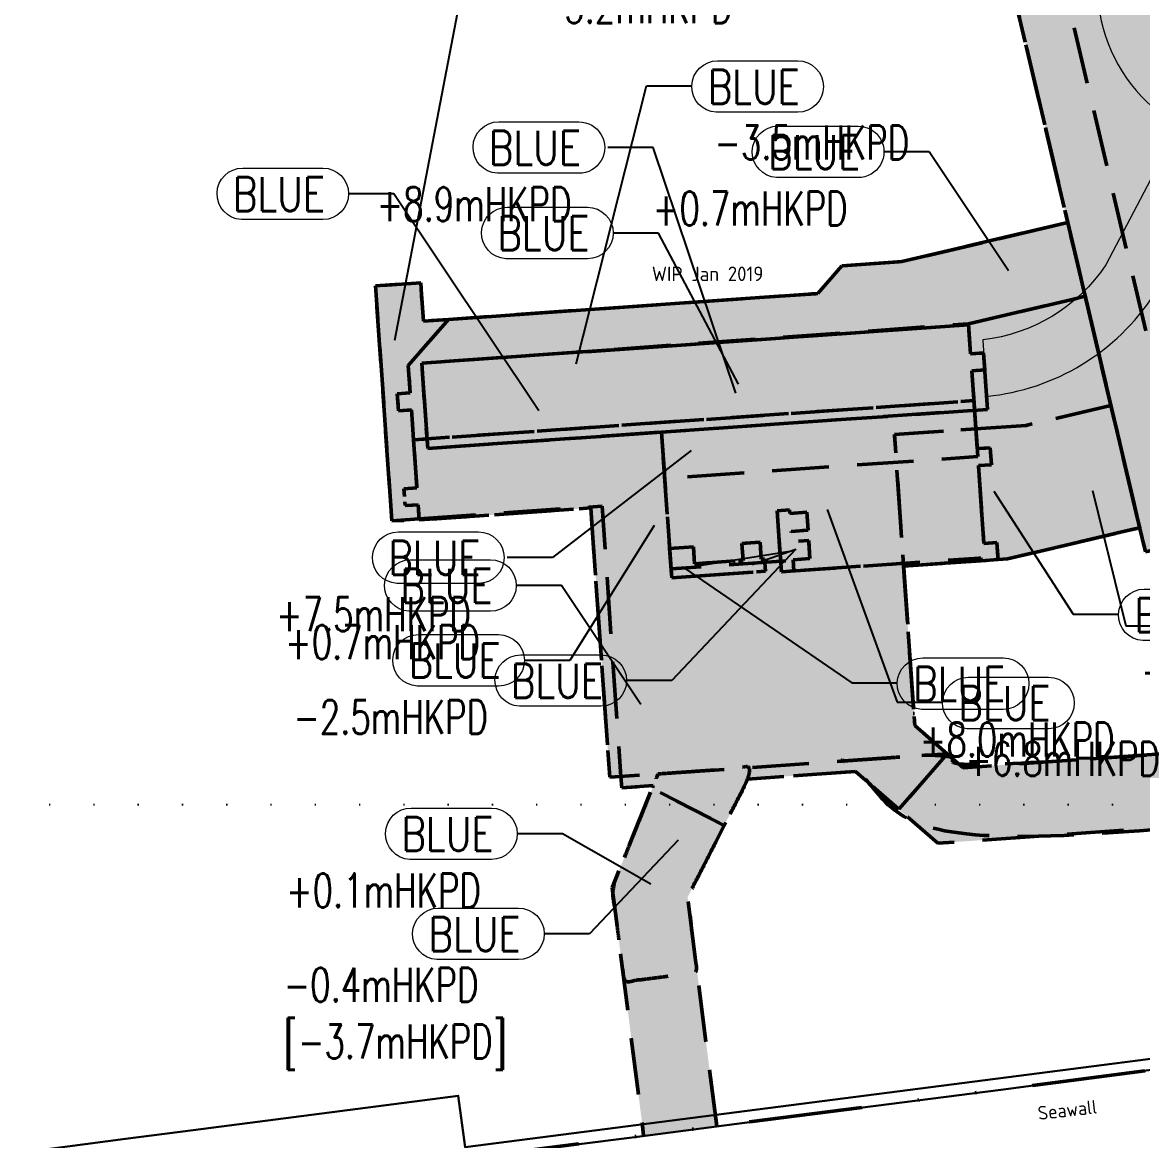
# Model space of a CAD drawing. Header units: millimetres. Extents: x 833750 to 836188, y 817400 to 818701.
# Drawn here: x 834895.3 to 834994.2, y 817970.3 to 818069.1 of the extents above; entities that cross this region are included whole.
import ezdxf
from ezdxf import colors
from ezdxf.entities.mleader import LeaderData, LeaderLine
from ezdxf.math import Vec2, Vec3

# ---------------------------------------------------------------- set-up
doc = ezdxf.new("R2010")
doc.units = ezdxf.units.MM
for name, pattern in [('B1_BDYF', [0]), ('DASHED2', [0.375, 0.25, -0.125]), ('DIVIDE', [1.25, 0.5, -0.25, 0, -0.25, 0, -0.25]), ('DOT', [6.35, 0, -6.35])]:
    doc.linetypes.add(name, pattern=pattern)
for name, color, linetype, lineweight in [('01-basemap', 8, 'Continuous', 15), ('01-bdy', 7, 'DIVIDE', 50), ('LEVEL2', 7, 'Continuous', 13), ('LEVEL3', 7, 'Continuous', 13), ('LEVEL4', 7, 'Continuous', 13), ('LEVEL6', 7, 'Continuous', 13), ('OCCUP2', 7, 'DASHED2', 50), ('OCCUP3', 7, 'DASHED2', 50), ('OCCUP4', 7, 'DASHED2', 50), ('OCCUP5', 7, 'DASHED2', 50), ('OCCUP6', 7, 'DASHED2', 50), ('OUTLINE2', 8, 'Continuous', 15)]:
    doc.layers.add(name, color=color, linetype=linetype, lineweight=lineweight)
doc.layers.add('01-LM', color=7, linetype='DOT')
for name, color, linetype, lineweight, true_color in [('HATCH2', 7, 'Continuous', 13, 0xa8def7), ('HATCH3', 7, 'Continuous', 13, 0xa8def7), ('HATCH4', 7, 'Continuous', 13, 0xa8def7), ('HATCH5', 7, 'Continuous', 13, 0xa8def7), ('HATCH6', 7, 'Continuous', 13, 0xa8def7)]:
    doc.layers.add(name, color=color, linetype=linetype, lineweight=lineweight, true_color=true_color)
doc.styles.add('HK_ENG_11', font='HK_ENG.ttf')
doc.styles.add('romans', font='romans.shx', dxfattribs={"width": 0.7})

# ---------------------------------------------------------------- blocks, each defined once
blk = doc.blocks.new('_None')

msp = doc.modelspace()

# ---------------------------------------------------------------- hatches: boundary and pattern name
at = {"layer": 'HATCH2'}
h = msp.add_hatch(color=256, dxfattribs=at)
h.dxf.hatch_style = 1
h.paths.add_polyline_path([(834978.84, 818042.391), (834930.557, 818039.016), (834931.084, 818031.485), (834951.724, 818032.927), (834980.513, 818034.94), (834980.088, 818041.025), (834978.941, 818040.945)])
h = msp.add_hatch(color=256, dxfattribs=at)
h.dxf.hatch_style = 1
h.paths.add_polyline_path([(834962.31, 818020.586), (834962.385, 818020.591), (834963.407, 818020.662), (834963.338, 818021.66), (834964.834, 818021.765), (834964.722, 818023.361), (834963.226, 818023.256), (834963.163, 818024.154), (834964.66, 818024.258), (834964.548, 818025.855), (834963.052, 818025.75), (834963.031, 818026.049), (834961.933, 818025.973)])
h = msp.add_hatch(color=256, dxfattribs=at)
h.dxf.hatch_style = 1
h.paths.add_polyline_path([(834952.623, 818020.059), (834960.903, 818020.638), (834960.826, 818021.735), (834960.527, 818021.714), (834960.422, 818023.21), (834958.826, 818023.099), (834958.931, 818021.602), (834954.641, 818021.303), (834954.537, 818022.799), (834952.442, 818022.653)])
at = {"layer": 'HATCH3'}
h = msp.add_hatch(color=256, dxfattribs=at)
h.dxf.hatch_style = 1
h.paths.add_polyline_path([(834979.927, 818021.817), (834979.944, 818021.568), (834981.441, 818021.672), (834981.336, 818023.169), (834980.189, 818023.088), (834979.708, 818029.972), (834980.855, 818030.052), (834980.75, 818031.548), (834979.603, 818031.468), (834979.122, 818038.351), (834980.269, 818038.431), (834980.165, 818039.928), (834979.017, 818039.848), (834978.84, 818042.391), (834930.557, 818039.016), (834931.084, 818031.485), (834951.724, 818032.927), (834952.623, 818020.059), (834962.299, 818020.735), (834962.31, 818020.586), (834976.984, 818021.611), (834979.777, 818021.807)])
at = {"layer": 'HATCH4'}
h = msp.add_hatch(color=256, dxfattribs=at)
h.dxf.hatch_style = 1
h.paths.add_polyline_path([(834965.191, 818161.336), (834961.588, 818161.799), (834994.451, 818022.353), (835063.739, 818038.682), (835066.74, 818038.156), (835087.939, 818043.152), (835096.71, 818057.332), (835185.691, 818078.302), (835166.157, 818161.194), (835164.614, 818161.086), (835165.829, 818143.718), (835167.755, 818134.791), (835172.17, 818116.058), (835173.342, 818116.334), (835174.489, 818111.468), (835173.317, 818111.191), (835180.279, 818081.65), (835088.493, 818060.019), (835089.759, 818054.649), (835085.985, 818048.548), (835036.785, 818036.953), (835036.9, 818035.309), (835034.258, 818035.124), (835025.595, 818033.083), (835025.32, 818034.251), (834997.799, 818027.765), (834969.312, 818148.643), (834968.241, 818148.391)])
h = msp.add_hatch(color=256, dxfattribs=at)
h.dxf.hatch_style = 1
h.paths.add_polyline_path([(834987.595, 818051.445), (834972.95, 818047.994), (834967.655, 818047.624), (834965.521, 818045.169), (834937.281, 818043.195), (834938.899, 818039.618), (834978.832, 818042.497), (834989.132, 818044.924)], flags=17)
h.paths.add_polyline_path([(834989.132, 818044.924), (834987.595, 818051.445), (834972.95, 818047.994), (834967.655, 818047.624), (834965.521, 818045.169), (834932.906, 818042.889), (834929.368, 818038.82), (834929.538, 818036.389), (834928.391, 818036.308), (834928.496, 818034.812), (834929.643, 818034.892), (834930.124, 818028.009), (834928.977, 818027.929), (834929.081, 818026.432), (834930.229, 818026.513), (834930.323, 818025.166), (834945.486, 818026.226), (834947.149, 818002.434), (834976.948, 818004.517), (834974.086, 818007.007), (834973.101, 818021.089), (834973.084, 818021.339), (834963.108, 818020.641), (834963.042, 818021.589), (834952.567, 818020.857), (834951.724, 818032.927), (834931.084, 818031.485), (834930.557, 818039.016), (834978.832, 818042.497)])
h = msp.add_hatch(color=256, dxfattribs=at)
h.dxf.hatch_style = 1
h.paths.add_polyline_path([(834967.655, 818047.624), (834965.521, 818045.169), (834937.281, 818043.195), (834938.899, 818039.618), (834978.832, 818042.497), (834989.132, 818044.924), (834987.595, 818051.445), (834972.95, 818047.994)])
h = msp.add_hatch(color=256, dxfattribs=at)
h.dxf.hatch_style = 1
h.paths.add_polyline_path([(834989.132, 818044.924), (834978.832, 818042.497), (834979.017, 818039.848), (834980.165, 818039.928), (834980.269, 818038.431), (834979.122, 818038.351), (834979.446, 818033.713), (834979.603, 818031.468), (834980.75, 818031.548), (834980.855, 818030.052), (834979.708, 818029.972), (834980.189, 818023.088), (834981.336, 818023.169), (834981.441, 818021.672), (834982.261, 818021.73), (834993.949, 818024.484), (834993.765, 818025.263), (834993.765, 818025.263)])
h = msp.add_hatch(color=256, dxfattribs=at)
h.dxf.hatch_style = 1
h.paths.add_polyline_path([(834979.122, 818038.351), (834980.269, 818038.431), (834980.165, 818039.928), (834979.017, 818039.848), (834978.832, 818042.497), (834930.557, 818039.016), (834931.084, 818031.485), (834951.724, 818032.927), (834952.567, 818020.857), (834963.042, 818021.589), (834963.108, 818020.641), (834973.084, 818021.339), (834973.101, 818021.089), (834979.944, 818021.568), (834981.441, 818021.672), (834981.423, 818021.922), (834981.336, 818023.169), (834980.189, 818023.088), (834979.708, 818029.972), (834980.855, 818030.052), (834980.75, 818031.548), (834979.603, 818031.468), (834979.446, 818033.713)])
h = msp.add_hatch(color=256, dxfattribs=at)
h.dxf.hatch_style = 1
h.paths.add_polyline_path([(835029.186, 817994.619), (835035.635, 817995.434), (835035.04, 818000.14), (835027.467, 818006.725), (834978.363, 818003.286), (834976.948, 818004.517), (834967.789, 818003.877), (834968.85, 818002.952), (834976.131, 817996.614), (835025.235, 818000.053), (835028.902, 817996.863)])
h = msp.add_hatch(color=256, dxfattribs=at)
h.dxf.hatch_style = 1
h.paths.add_polyline_path([(834948.441, 817984.367), (834954.864, 817985.189), (834954.029, 817991.84), (834959.36, 818002.285), (834959.89, 818003.325), (834951.413, 818002.732), (834950.998, 818001.701), (834947.369, 817992.683)])
at = {"layer": 'HATCH5'}
h = msp.add_hatch(color=256, dxfattribs=at)
h.dxf.hatch_style = 1
h.paths.add_polyline_path([(835011.071, 818164.239), (834956.891, 818181.729), (834987.595, 818051.445), (834994.451, 818022.353)])
h = msp.add_hatch(color=256, dxfattribs=at)
h.dxf.hatch_style = 1
h.paths.add_polyline_path([(834989.132, 818044.924), (834987.595, 818051.445), (834972.95, 818047.994), (834967.655, 818047.624), (834965.521, 818045.169), (834932.906, 818042.889), (834932.906, 818042.889), (834930.698, 818042.735), (834930.461, 818046.127), (834926.471, 818045.848), (834927.922, 818025.098), (834930.323, 818025.166), (834945.486, 818026.226), (834947.149, 818002.434), (834948.146, 818002.504), (834948.216, 818001.506), (834950.998, 818001.701), (834950.894, 818001.443), (834957.269, 817998.188), (834959.36, 818002.285), (834968.854, 818002.949), (834972.685, 817999.615), (834976.948, 818004.517), (834974.086, 818007.007), (834974.011, 818008.078), (834973.194, 818019.756), (834973.101, 818021.089), (834979.944, 818021.568), (834981.441, 818021.672), (834982.261, 818021.73), (834993.949, 818024.484), (834993.765, 818025.263), (834993.765, 818025.263)])
at = {"layer": 'HATCH6'}
h = msp.add_hatch(color=256, dxfattribs=at)
h.dxf.hatch_style = 1
edge = h.paths.add_edge_path()
edge.add_line((835169.937, 818145.152), (835166.157, 818161.194))
edge.add_line((835166.157, 818161.194), (835162.441, 818176.96))
edge.add_line((835162.441, 818176.96), (835160.631, 818179.41))
edge.add_line((835160.631, 818179.41), (835158.857, 818186.937))
edge.add_line((835158.857, 818186.937), (835125.906, 818181.809))
edge.add_line((835125.906, 818181.809), (835068.484, 818172.871))
edge.add_line((835068.484, 818172.871), (835022.489, 818165.712))
edge.add_line((835022.489, 818165.712), (835022.528, 818165.516))
edge.add_line((835022.528, 818165.516), (835006.512, 818163.023))
edge.add_arc((834971.711, 818398.359), 237.895, 272.78286, 278.41197, ccw=False)
edge.add_arc((834978.142, 818276.545), 115.914, 261.78697, 272.53107, ccw=False)
edge.add_line((834961.583, 818161.82), (834962.608, 818157.47))
edge.add_line((834962.608, 818157.47), (834982.594, 818072.664))
edge.add_line((834982.594, 818072.664), (834987.595, 818051.445))
edge.add_line((834987.595, 818051.445), (834987.711, 818050.95))
edge.add_line((834987.711, 818050.95), (834988.443, 818047.844))
edge.add_line((834988.443, 818047.844), (834988.558, 818047.357))
edge.add_line((834988.558, 818047.357), (834989.017, 818045.411))
edge.add_line((834989.017, 818045.411), (834989.132, 818044.924))
edge.add_line((834989.132, 818044.924), (834991.288, 818035.775))
edge.add_line((834991.288, 818035.775), (834991.402, 818035.288))
edge.add_line((834991.402, 818035.288), (834992.848, 818029.156))
edge.add_line((834992.848, 818029.156), (834992.859, 818029.107))
edge.add_line((834992.859, 818029.107), (834993.765, 818025.263))
edge.add_line((834993.765, 818025.263), (834993.88, 818024.776))
edge.add_line((834993.88, 818024.776), (834993.949, 818024.484))
edge.add_line((834993.949, 818024.484), (834993.952, 818024.485))
edge.add_line((834993.952, 818024.485), (834994.451, 818022.353))
edge.add_line((834994.451, 818022.353), (835063.739, 818038.682))
edge.add_line((835063.739, 818038.682), (835066.74, 818038.156))
edge.add_line((835066.74, 818038.156), (835087.939, 818043.152))
edge.add_line((835087.939, 818043.152), (835096.169, 818056.458))
edge.add_line((835096.169, 818056.458), (835096.71, 818057.332))
edge.add_line((835096.71, 818057.332), (835185.691, 818078.302))
edge.add_line((835185.691, 818078.302), (835177.614, 818112.574))
edge.add_line((835177.614, 818112.574), (835169.937, 818145.152))
h = msp.add_hatch(color=256, dxfattribs=at)
h.dxf.hatch_style = 1
h.paths.add_polyline_path([(834989.132, 818044.924), (834989.017, 818045.411), (834988.558, 818047.357), (834988.443, 818047.844), (834987.711, 818050.95), (834987.595, 818051.445), (834978.359, 818049.269), (834972.95, 818047.994), (834967.655, 818047.624), (834965.521, 818045.169), (834932.906, 818042.889), (834929.368, 818038.82), (834929.538, 818036.389), (834928.391, 818036.308), (834928.496, 818034.812), (834929.643, 818034.892), (834929.828, 818032.249), (834979.307, 818035.708), (834979.481, 818033.214), (834983.916, 818033.524), (834991.402, 818035.288), (834991.288, 818035.775)])
h.paths.add_polyline_path([(834992.859, 818029.107), (834992.848, 818029.156), (834991.402, 818035.288), (834983.916, 818033.524), (834979.481, 818033.214), (834972.289, 818032.711), (834973.101, 818021.089), (834979.944, 818021.568), (834981.441, 818021.672), (834982.261, 818021.73), (834993.949, 818024.484), (834993.88, 818024.776), (834993.765, 818025.263)])
h.paths.add_polyline_path([(834972.289, 818032.711), (834979.481, 818033.214), (834979.307, 818035.708), (834929.828, 818032.249), (834930.086, 818028.558), (834930.124, 818028.009), (834928.977, 818027.929), (834929.081, 818026.432), (834930.229, 818026.513), (834930.316, 818025.266), (834946.476, 818026.395), (834948.146, 818002.504), (834948.216, 818001.506), (834950.998, 818001.701), (834950.894, 818001.443), (834957.269, 817998.188), (834959.36, 818002.285), (834968.854, 818002.949), (834972.685, 817999.615), (834976.948, 818004.517), (834974.086, 818007.007), (834973.194, 818019.756), (834973.101, 818021.089)])
h.paths.add_polyline_path([(834932.906, 818042.889), (834930.698, 818042.735), (834930.461, 818046.127), (834926.471, 818045.848), (834927.922, 818025.098), (834930.316, 818025.266), (834930.229, 818026.513), (834929.081, 818026.432), (834928.977, 818027.929), (834930.124, 818028.009), (834930.086, 818028.558), (834929.643, 818034.892), (834928.496, 818034.812), (834928.391, 818036.308), (834929.538, 818036.389), (834929.368, 818038.82)])
h.paths.add_polyline_path([(835027.467, 818006.725), (834978.363, 818003.286), (834976.948, 818004.517), (834972.685, 817999.615), (834976.131, 817996.614), (835025.235, 818000.053), (835028.902, 817996.863), (835030.884, 817981.204), (835037.33, 817982.034), (835035.04, 818000.14)])
h.paths.add_polyline_path([(834957.269, 817998.188), (834950.894, 818001.443), (834947.369, 817992.683), (834950.149, 817970.801), (834956.596, 817971.632), (834954.029, 817991.84)])

# ---------------------------------------------------------------- linework, layer by layer
at = {"layer": '01-basemap', "linetype": 'Continuous', "lineweight": 30, "flags": 128}
msp.add_lwpolyline([(834938.844, 817969.322), (834949.357, 817970.654), (834965.572, 817972.77), (834981.674, 817974.831), (834997.852, 817976.967), (835013.949, 817978.994), (835030.07, 817981.119), (835040.206, 817982.399), (835046.4, 817983.191), (835058.388, 817984.516), (835071.867, 817986.218), (835071.677, 817987.696), (835074.105, 817987.99)], dxfattribs=at)
at = {"layer": '01-basemap', "linetype": 'B1_BDYF', "lineweight": 30, "flags": 128}
msp.add_lwpolyline([(834646.475, 817933.512), (834646.484, 817933.524), (834646.896, 817934.053), (834700.598, 817940.634), (834735.278, 817945.501), (834771.603, 817950.501), (834771.875, 817948.664), (834804.731, 817954.14), (834830.58, 817957.371), (834830.036, 817960.637), (834864.525, 817965.228), (834904.387, 817970.5), (834910.375, 817971.276), (834933.774, 817974.31), (834934.386, 817969.752), (834997.445, 817977.881), (835046.168, 817983.633)], dxfattribs=at)
at = {"layer": '01-bdy', "linetype": 'DIVIDE', "ltscale": 20, "flags": 128}
msp.add_lwpolyline([(834328.826, 818399.497), (834366.572, 818373.349), (834355.826, 818358.183), (834346.055, 818343.554), (834340.896, 818336.18), (834331.154, 818321.969), (834340.389, 818315.216), (834336.624, 818309.828), (834328.547, 818297.509), (834322.058, 818288.942, -0.175205), (834315.237, 818286.336), (834306.349, 818287.923, 0.232331), (834293.229, 818283.101, 0.136231), (834285.961, 818270.395), (834277.176, 818250.389), (834270.995, 818237.545), (834264.654, 818226.052), (834252.662, 818207.069), (834242.75, 818191.422), (834230.03, 818171.079), (834218.394, 818151.816), (834214.232, 818145.524), (834209.561, 818137.723), (834175.873, 818082.258), (834168.313, 818069.588), (834159.505, 818055.423, 0.210778), (834157.945, 818024.07, 0.180309), (834175.259, 818003.891, 0.17216), (834199.78, 817999.157, 0.10219), (834213.411, 818003.679), (834221.184, 818008.735), (834236.604, 818018.98), (834264.376, 818037.348), (834297.078, 818058.952), (834310.419, 818067.872), (834352.558, 818095.842, 0.082118), (834360.568, 818101.886, -0.011134), (834370.062, 818110.415), (834378.808, 818118.816), (834383.625, 818114.163), (834387.46, 818117.774), (834394.78, 818124.931), (834415.092, 818144.448), (834423.246, 818152.193), (834426.223, 818152.175), (834428.346, 818156.445, -0.686009), (834433.832, 818155.332, -0.095987), (834433.77, 818152.667), (834438.28, 818169.874), (834459.677, 818175.04, -0.242354), (834444.628, 818128.772), (834495.22, 818132.308), (834492.444, 818172.006), (834498.761, 818180.933, 0.103946), (834533.697, 818164.791, 0.028148), (834560.518, 818159.716), (834570.883, 818156.56, 0.012182), (834580.152, 818154.03, 0.011817), (834589.68, 818153.626, 0.018959), (834627.61, 818154.46), (834630.54, 818155.389), (834634.554, 818155.668), (834637.584, 818155.154, 0.004979), (834647.569, 818156.042), (834660.846, 818157.365, -0.023166), (834692.89, 818159.063), (834848.633, 818160.097), (834853.231, 818160.197), (834857.282, 818160.663), (834861.211, 818161.751, 0.088944), (834868.247, 818167.266, 0.091281), (834872.755, 818174.674, 0.061859), (834874.097, 818180.136), (834880.689, 818180.535), (834904.743, 818180.912, 0.07732), (834909.187, 818172.28, 0.267512), (834920.027, 818167.46, 0.03638), (834937.243, 818170.543, 0.249427), (834949.395, 818181.612), (834966.122, 818181.874), (835091.811, 818189.748), (835119.69, 818191.557), (835121.8, 818186.835, 0.073697), (835125.906, 818181.809), (835207.274, 818194.473), (835208.699, 818185.317), (835222.078, 818190.193), (835227.487, 818191.158, 0.049054), (835256.687, 818199.396), (835337.017, 818204.417, -0.062186), (835336.51, 818151.72, 0.055707), (835335.348, 818100.173), (835335.994, 818092.916), (835339.286, 818073.766), (835342.221, 818056.387), (835346.043, 818019.358), (835266.281, 818008.057), (835170.777, 817999.878), (835121.934, 817993.58), (835122.014, 817992.704), (835091.934, 817988.807), (835080.292, 817987.084), (835071.867, 817986.218), (835046.358, 817982.99), (835046.275, 817983.187), (834552.235, 817919.53), (834423.997, 817870.527), (834415.272, 817865.696), (834383.474, 817838.339), (834373.34, 817828.353), (834356.312, 817806.204), (834343.998, 817785.985), (834339.429, 817778.228), (834334.619, 817763.541), (834329.521, 817754.386), (834322.539, 817751.133), (834256.694, 817748.878), (834232.989, 817748.661), (834202.736, 817748.836), (834169.745, 817749.703), (834105.632, 817749.39), (834095.122, 817750.288), (834080.874, 817753.147), (834079.946, 817754.682), (834075.547, 817754.941), (834068.485, 817749.278), (834059.513, 817748.673), (834044.421, 817752.193), (834012.957, 817774.957, -0.08687), (833954.966, 817841.557), (833951.38, 817849.526), (833950, 817873.199), (833950.511, 817999.932), (833951.109, 818019.469), (833950.597, 818024.558), (833950.593, 818042.647), (833948.989, 818071.095), (833950.364, 818103.034, -0.094055), (833975.551, 818171.076, -0.090291), (834009.286, 818209.372), (834009.749, 818241.21, -0.01891), (834011.285, 818271.75), (834240.035, 818271.919)], format="xyb", close=True, dxfattribs=at)
at = {"layer": '01-LM', "ltscale": 0.6}
msp.add_line((836188.051, 818000), (834807.512, 818000), dxfattribs=at)
at = {"layer": 'LEVEL2'}
for points in [[(834937.233, 818055.794, -0.973455), (834937.355, 818060.338), (834944.432, 818060.338, -1), (834944.433, 818055.79), (834937.355, 818055.79, -0.013451), (834937.233, 818055.794, -0.013451)], [(834974.69, 818008.437, -0.973455), (834974.812, 818012.982), (834981.889, 818012.982, -1), (834981.889, 818008.434), (834974.812, 818008.434, -0.013451), (834974.69, 818008.437, -0.013451)]]:
    msp.add_lwpolyline(points, format="xyb", dxfattribs=at)
at = {"layer": 'LEVEL3'}
for points in [[(834937.986, 818048.245, -0.973455), (834938.109, 818052.789), (834945.186, 818052.789, -1), (834945.186, 818048.241), (834938.109, 818048.241, -0.013451), (834937.986, 818048.245, -0.013451)], [(834928.354, 818019.569, -0.973455), (834928.477, 818024.113), (834935.554, 818024.113, -1), (834935.554, 818019.565), (834928.477, 818019.565, -0.013451), (834928.354, 818019.569, -0.013451)], [(834939.174, 818008.71, -0.973455), (834939.297, 818013.255), (834946.374, 818013.255, -1), (834946.374, 818008.707), (834939.297, 818008.707, -0.013451), (834939.174, 818008.71, -0.013451)], [(834978.697, 818006.728, -0.973455), (834978.819, 818011.273), (834985.896, 818011.273, -1), (834985.896, 818006.725), (834978.819, 818006.725, -0.013451), (834978.697, 818006.728, -0.013451)]]:
    msp.add_lwpolyline(points, format="xyb", dxfattribs=at)
at = {"layer": 'LEVEL4'}
for points in [[(834961.89, 818055.413, -0.973455), (834962.012, 818059.958), (834969.089, 818059.958, -1), (834969.09, 818055.41), (834962.012, 818055.41, -0.013451), (834961.89, 818055.413, -0.013451)], [(834914.63, 818051.71, -0.973455), (834914.752, 818056.255), (834921.829, 818056.255, -1), (834921.829, 818051.707), (834914.752, 818051.707, -0.013451), (834914.63, 818051.71, -0.013451)], [(834929.425, 818017.106, -0.973455), (834929.547, 818021.651), (834936.624, 818021.651, -1), (834936.624, 818017.103), (834929.547, 818017.103, -0.013451), (834929.425, 818017.106, -0.013451)], [(834929.511, 817995.177, -0.973455), (834929.633, 817999.722), (834936.71, 817999.722, -1), (834936.71, 817995.174), (834929.633, 817995.174, -0.013451), (834929.511, 817995.177, -0.013451)]]:
    msp.add_lwpolyline(points, format="xyb", dxfattribs=at)
at = {"layer": 'LEVEL6'}
for points in [[(834956.548, 818061.183, -0.973455), (834956.671, 818065.728), (834963.748, 818065.728, -1), (834963.748, 818061.179), (834956.671, 818061.179, -0.013451), (834956.548, 818061.183, -0.013451)], [(834994.226, 818014.511, -0.973455), (834994.349, 818019.056), (835001.426, 818019.056, -1), (835001.426, 818014.508), (834994.349, 818014.508, -0.013451), (834994.226, 818014.511, -0.013451)], [(834930.145, 818010.493, -0.973455), (834930.267, 818015.038), (834937.344, 818015.038, -1), (834937.344, 818010.49), (834930.267, 818010.49, -0.013451), (834930.145, 818010.493, -0.013451)], [(834931.895, 817986.338, -0.973455), (834932.018, 817990.883), (834939.095, 817990.883, -1), (834939.095, 817986.335), (834932.018, 817986.335, -0.013451), (834931.895, 817986.338, -0.013451)]]:
    msp.add_lwpolyline(points, format="xyb", dxfattribs=at)
at = {"layer": 'OCCUP2', "ltscale": 20, "flags": 128}
for points in [[(834980.513, 818034.94), (834980.088, 818041.025), (834978.941, 818040.945), (834978.84, 818042.391), (834930.557, 818039.016), (834931.084, 818031.485), (834951.724, 818032.927), (834980.513, 818034.94)], [(834962.31, 818020.586), (834962.385, 818020.591), (834963.407, 818020.662), (834963.338, 818021.66), (834964.834, 818021.765), (834964.722, 818023.361), (834963.226, 818023.256), (834963.163, 818024.154), (834964.66, 818024.258), (834964.548, 818025.855), (834963.052, 818025.75), (834963.031, 818026.049), (834961.933, 818025.973), (834962.31, 818020.586)], [(834952.623, 818020.059), (834960.903, 818020.638), (834960.826, 818021.735), (834960.527, 818021.714), (834960.422, 818023.21), (834958.826, 818023.099), (834958.931, 818021.602), (834954.641, 818021.303), (834954.537, 818022.799), (834952.442, 818022.653), (834952.623, 818020.059)]]:
    msp.add_lwpolyline(points, close=True, dxfattribs=at)
at = {"layer": 'OCCUP3', "ltscale": 20, "flags": 128}
for points in [[(834979.927, 818021.817), (834979.944, 818021.568), (834981.441, 818021.672), (834981.336, 818023.169), (834980.189, 818023.088), (834979.708, 818029.972), (834980.855, 818030.052), (834980.75, 818031.548), (834979.603, 818031.468), (834979.122, 818038.351), (834980.269, 818038.431), (834980.165, 818039.928), (834979.017, 818039.848), (834978.84, 818042.391), (834930.557, 818039.016), (834931.084, 818031.485), (834951.724, 818032.927), (834952.567, 818020.857), (834952.623, 818020.059), (834960.903, 818020.638), (834962.3, 818020.735), (834962.31, 818020.586), (834963.108, 818020.641), (834963.108, 818020.641), (834976.984, 818021.611), (834979.777, 818021.807), (834979.927, 818021.817)], [(834951.724, 818032.927), (834979.366, 818034.86), (834979.652, 818030.77), (834952.009, 818028.837)], [(834961.933, 818025.973), (834963.031, 818026.049), (834963.052, 818025.75), (834964.548, 818025.855), (834964.66, 818024.258), (834963.163, 818024.154), (834963.226, 818023.256), (834964.722, 818023.361), (834964.834, 818021.765), (834963.338, 818021.66), (834963.407, 818020.662), (834962.31, 818020.586), (834962.31, 818020.586), (834962.31, 818020.586), (834961.933, 818025.973)], [(834952.442, 818022.653), (834954.537, 818022.799), (834954.641, 818021.303), (834958.931, 818021.602), (834958.826, 818023.099), (834960.422, 818023.21), (834960.527, 818021.714), (834960.826, 818021.735), (834960.903, 818020.638), (834952.623, 818020.059), (834952.442, 818022.653)]]:
    msp.add_lwpolyline(points, close=True, dxfattribs=at)
at = {"layer": 'OCCUP4', "ltscale": 20, "flags": 128}
msp.add_lwpolyline([(835166.424, 818140.439), (835172.17, 818116.058), (835173.342, 818116.334), (835174.489, 818111.468), (835173.317, 818111.191), (835180.279, 818081.65), (835088.493, 818060.019), (835089.759, 818054.649), (835085.985, 818048.548), (835036.785, 818036.953), (835036.9, 818035.309), (835034.258, 818035.124), (835025.595, 818033.083), (835025.32, 818034.251), (834997.799, 818027.765), (834969.312, 818148.643), (834968.241, 818148.391), (834965.191, 818161.336), (834961.588, 818161.799), (834994.451, 818022.353), (835063.739, 818038.682), (835066.74, 818038.156), (835087.939, 818043.152), (835096.71, 818057.332), (835185.691, 818078.302), (835166.157, 818161.194)], dxfattribs=at)
for points in [[(834987.595, 818051.445), (834989.132, 818044.924), (834978.832, 818042.497), (834979.017, 818039.848), (834980.165, 818039.928), (834980.269, 818038.431), (834979.122, 818038.351), (834979.603, 818031.468), (834980.75, 818031.548), (834980.855, 818030.052), (834979.708, 818029.972), (834980.189, 818023.088), (834981.336, 818023.169), (834981.441, 818021.672), (834979.944, 818021.568), (834973.101, 818021.089), (834974.086, 818007.007), (834976.948, 818004.517), (834947.149, 818002.434), (834945.486, 818026.226), (834930.323, 818025.166), (834930.229, 818026.513), (834929.081, 818026.432), (834928.977, 818027.929), (834930.124, 818028.009), (834929.643, 818034.892), (834928.496, 818034.812), (834928.391, 818036.308), (834929.538, 818036.389), (834929.368, 818038.82), (834932.906, 818042.889), (834965.521, 818045.169), (834967.655, 818047.624), (834972.95, 818047.994)], [(834981.441, 818021.672), (834982.261, 818021.73), (834993.952, 818024.485), (834993.765, 818025.263), (834989.132, 818044.924), (834978.832, 818042.497), (834978.84, 818042.391), (834979.017, 818039.848), (834980.165, 818039.928), (834980.269, 818038.431), (834979.122, 818038.351), (834979.446, 818033.713), (834979.603, 818031.468), (834980.75, 818031.548), (834980.855, 818030.052), (834979.708, 818029.972), (834980.189, 818023.088), (834981.336, 818023.169), (834981.441, 818021.672)], [(834979.446, 818033.713), (834979.122, 818038.351), (834980.269, 818038.431), (834980.165, 818039.928), (834979.017, 818039.848), (834978.832, 818042.497), (834930.557, 818039.016), (834931.084, 818031.485), (834951.724, 818032.927), (834952.567, 818020.857), (834963.042, 818021.589), (834963.108, 818020.641), (834973.084, 818021.339), (834973.101, 818021.089), (834979.944, 818021.568), (834981.441, 818021.672), (834981.423, 818021.922), (834981.336, 818023.169), (834980.189, 818023.088), (834979.708, 818029.972), (834980.855, 818030.052), (834980.75, 818031.548), (834979.603, 818031.468), (834979.446, 818033.713)]]:
    msp.add_lwpolyline(points, close=True, dxfattribs=at)
at = {"layer": 'OCCUP4', "ltscale": 20}
for points in [[(834967.789, 818003.877), (834967.789, 818003.868), (834976.131, 817996.614), (835025.235, 818000.053), (835028.902, 817996.863), (835029.186, 817994.619), (835035.635, 817995.434), (835035.04, 818000.14), (835027.467, 818006.725), (834978.363, 818003.286), (834976.948, 818004.517), (834967.789, 818003.877)], [(834951.413, 818002.732), (834947.369, 817992.683), (834948.441, 817984.367), (834954.864, 817985.189), (834954.029, 817991.84), (834959.89, 818003.325), (834951.413, 818002.732)]]:
    msp.add_open_spline(points, degree=1, dxfattribs=at)
at = {"layer": 'OCCUP5', "ltscale": 20}
for p, q in [((834956.891, 818181.729), (834987.595, 818051.445)), ((834993.88, 818024.776), (834994.451, 818022.353))]:
    msp.add_line(p, q, dxfattribs=at)
at = {"layer": 'OCCUP5', "ltscale": 20, "flags": 128}
msp.add_lwpolyline([(834947.149, 818002.434), (834948.146, 818002.504), (834948.146, 818002.504), (834948.146, 818002.504), (834948.216, 818001.506), (834950.998, 818001.701), (834950.894, 818001.443), (834957.269, 817998.188), (834959.36, 818002.285), (834968.854, 818002.949), (834968.854, 818002.949), (834972.685, 817999.615), (834976.948, 818004.517), (834976.948, 818004.517), (834976.948, 818004.517), (834974.086, 818007.007), (834974.086, 818007.007), (834974.086, 818007.007), (834974.011, 818008.078), (834974.011, 818008.078), (834973.194, 818019.756), (834973.101, 818021.089), (834973.101, 818021.089), (834973.101, 818021.089), (834979.944, 818021.568), (834981.441, 818021.672), (834981.441, 818021.672), (834981.441, 818021.672), (834982.261, 818021.73), (834993.952, 818024.485), (834993.765, 818025.263), (834989.132, 818044.924), (834989.132, 818044.924), (834989.132, 818044.924), (834987.595, 818051.445), (834972.95, 818047.994), (834967.655, 818047.624), (834965.521, 818045.169), (834932.906, 818042.889), (834932.906, 818042.889), (834932.906, 818042.889), (834930.698, 818042.735), (834930.461, 818046.127), (834926.471, 818045.848), (834927.922, 818025.098), (834930.323, 818025.166), (834930.323, 818025.166), (834930.323, 818025.166), (834945.486, 818026.226), (834945.486, 818026.226), (834945.486, 818026.226), (834947.149, 818002.434), (834947.149, 818002.434)], dxfattribs=at)
at = {"layer": 'OCCUP6', "ltscale": 20, "flags": 128}
for points in [[(834961.583, 818161.82), (834962.608, 818157.47), (834982.594, 818072.664), (834987.595, 818051.445), (834987.711, 818050.95), (834988.443, 818047.844), (834988.558, 818047.357), (834989.017, 818045.411), (834989.132, 818044.924), (834991.288, 818035.775), (834991.402, 818035.288), (834992.848, 818029.156), (834992.859, 818029.107), (834993.765, 818025.263), (834993.88, 818024.776), (834993.949, 818024.484), (834993.952, 818024.485), (834994.451, 818022.353), (835063.739, 818038.682), (835066.74, 818038.156), (835087.939, 818043.152), (835096.169, 818056.458), (835096.71, 818057.332), (835185.691, 818078.302), (835177.614, 818112.574), (835169.937, 818145.152), (835166.157, 818161.194), (835162.441, 818176.96), (835160.631, 818179.41), (835158.857, 818186.937)], [(834979.481, 818033.214), (834983.916, 818033.524), (834991.402, 818035.288), (834991.288, 818035.775), (834989.132, 818044.924), (834989.017, 818045.411), (834988.558, 818047.357), (834988.443, 818047.844), (834987.711, 818050.95), (834987.595, 818051.445), (834978.359, 818049.269), (834972.95, 818047.994), (834967.655, 818047.624), (834965.521, 818045.169), (834932.906, 818042.889), (834929.368, 818038.82), (834929.538, 818036.389), (834928.391, 818036.308), (834928.496, 818034.812), (834929.643, 818034.892), (834929.828, 818032.249), (834979.307, 818035.708), (834979.481, 818033.214)], [(834932.906, 818042.889), (834930.698, 818042.735), (834930.461, 818046.127), (834926.471, 818045.848), (834927.922, 818025.098), (834930.316, 818025.266), (834930.229, 818026.513), (834929.081, 818026.432), (834928.977, 818027.929), (834930.124, 818028.009), (834930.086, 818028.558), (834929.643, 818034.892), (834928.496, 818034.812), (834928.391, 818036.308), (834929.538, 818036.389), (834929.368, 818038.82), (834932.906, 818042.889), (834932.906, 818042.889)], [(834930.316, 818025.266), (834946.476, 818026.395), (834948.146, 818002.504), (834948.216, 818001.506), (834950.998, 818001.701), (834950.894, 818001.443), (834957.269, 817998.188), (834959.36, 818002.285), (834968.854, 818002.949), (834972.685, 817999.615), (834976.948, 818004.517), (834974.086, 818007.007), (834973.194, 818019.756), (834973.101, 818021.089), (834972.289, 818032.711), (834979.481, 818033.214), (834979.307, 818035.708), (834929.828, 818032.249), (834930.086, 818028.558), (834930.124, 818028.009), (834928.977, 818027.929), (834929.081, 818026.432), (834930.229, 818026.513), (834930.316, 818025.266), (834930.316, 818025.266)], [(834991.402, 818035.288), (834983.916, 818033.524), (834979.481, 818033.214), (834972.289, 818032.711), (834973.101, 818021.089), (834979.944, 818021.568), (834981.441, 818021.672), (834982.261, 818021.73), (834993.949, 818024.484), (834993.88, 818024.776), (834993.765, 818025.263), (834992.859, 818029.107), (834992.848, 818029.156), (834991.402, 818035.288), (834991.402, 818035.288)], [(835037.33, 817982.034), (835035.04, 818000.14), (835027.467, 818006.725), (834978.363, 818003.286), (834976.948, 818004.517)], [(834976.948, 818004.517), (834972.685, 817999.615), (834976.131, 817996.614), (835025.235, 818000.053), (835028.902, 817996.863), (835030.884, 817981.204)], [(834957.269, 817998.188), (834950.894, 818001.443), (834947.369, 817992.683), (834950.149, 817970.801)], [(834956.596, 817971.632), (834954.029, 817991.84), (834957.269, 817998.188), (834957.269, 817998.188)]]:
    msp.add_lwpolyline(points, dxfattribs=at)
at = {"layer": 'OUTLINE2', "ltscale": 20, "flags": 128}
msp.add_lwpolyline([(834990.249, 818071.332, 0.200735), (834995.139, 818061.61), (834995.504, 818056.388), (834990.949, 818047.699, -0.22248), (834980.084, 818041.086), (834980.088, 818041.025), (834980.433, 818036.087, 0.227468), (834995.222, 818045.082), (835000.709, 818055.548, -0.26018), (835004.789, 818058.215), (835118.472, 818066.162, 0.22383), (835128.963, 818072.033, -0.22383)], format="xyb", dxfattribs=at)

# ---------------------------------------------------------------- texts
at = {"layer": '01-basemap', "style": 'HK_ENG_11', "width": 1.1}
msp.add_text('WIP Jan 2019', height=1.28588, dxfattribs=at).set_placement((834950.869, 818046.269))
msp.add_text('Seawall', height=1.215, rotation=6.55072, dxfattribs=at).set_placement((834985.027, 817972.155))
at = {"layer": 'LEVEL2', "style": 'romans', "width": 0.8}
for p in [(834936.493, 818056.544), (834973.95, 818009.187)]:
    msp.add_text('BLUE', height=3, dxfattribs=at).set_placement(p)
at = {"layer": 'LEVEL3', "style": 'romans', "width": 0.8}
for p in [(834937.247, 818048.995), (834927.615, 818020.319), (834938.435, 818009.46), (834977.957, 818007.478)]:
    msp.add_text('BLUE', height=3, dxfattribs=at).set_placement(p)
at = {"layer": 'LEVEL4', "style": 'romans', "width": 0.8}
for p in [(834961.15, 818056.163), (834913.89, 818052.46), (834928.685, 818017.856), (834928.771, 817995.927)]:
    msp.add_text('BLUE', height=3, dxfattribs=at).set_placement(p)
at = {"layer": 'LEVEL6', "style": 'romans', "width": 0.8}
for p in [(834955.809, 818061.933), (834993.487, 818015.261), (834929.405, 818011.243), (834931.156, 817987.088)]:
    msp.add_text('BLUE', height=3, dxfattribs=at).set_placement(p)

# ---------------------------------------------------------------- leaders
at = {"layer": 'LEVEL2'}
ml = msp.add_multileader_mtext('Standard', dxfattribs=at)
ml.set_content('{\\C256;\\P+8.9mHKPD}', color=1, style='romans')
ml.set_leader_properties()
ml.set_arrow_properties(name='NONE')
ml.build(insert=Vec2(0, 0))
ml.multileader.update_dxf_attribs({"dogleg_length": 4})
ctx = ml.context
ctx.base_point, ctx.char_height, ctx.plane_origin = Vec3(834924.581, 818058.064), 3, Vec3(835090.095, 818090.41)
notes = []
notes.append((ctx, [(0, (1, 1, 0), (834950.981, 818058.064), (-1, 0), 4, [(1, [(834958.291, 818036.383)], 0, [])])]))
ctx.mtext.insert, ctx.mtext.width, ctx.mtext.defined_height, ctx.mtext.flow_direction = Vec3(834926.581, 818059.564), 110.79146, 16.836, 5
ml = msp.add_multileader_mtext('Standard', dxfattribs=at)
ml.set_content('{\\C256;\\P+8.0mHKPD}', color=1, style='romans')
ml.set_leader_properties()
ml.set_arrow_properties(name='NONE')
ml.build(insert=Vec2(0, 0))
ml.multileader.update_dxf_attribs({"dogleg_length": 4})
ctx = ml.context
ctx.base_point, ctx.char_height, ctx.plane_origin = Vec3(834972.539, 818010.769), 3, Vec3(835136.517, 818049.041)
notes.append((ctx, [(1, (1, 1, 0), (834968.539, 818010.769), (1, 0), 4, [(0, [(834963.053, 818022.395), (834953.758, 818020.904)], 0, [])])]))
ctx.mtext.insert, ctx.mtext.width, ctx.mtext.defined_height, ctx.mtext.flow_direction = Vec3(834974.539, 818012.269), 110.79146, 16.836, 5
at = {"layer": 'LEVEL3'}
ml = msp.add_multileader_mtext('Standard', dxfattribs=at)
ml.set_content('', color=256, style='romans')
ml.set_leader_properties()
ml.set_arrow_properties(name='NONE')
ml.build(insert=Vec2(0, 0))
ml.multileader.update_dxf_attribs({"dogleg_length": 4})
ctx = ml.context
ctx.base_point, ctx.plane_origin = Vec3(834943.46, 818050.515), Vec3(834958.532, 818037.162)
notes.append((ctx, [(0, (1, 1, 0), (834951.46, 818050.515), (-1, 0), 4, [(0, [(834958.532, 818037.162)], 0, [])])]))
ctx.mtext.insert, ctx.mtext.flow_direction = Vec3(834945.46, 818052.515), 5
ml = msp.add_multileader_mtext('Standard', dxfattribs=at)
ml.set_content('{\\C256;\\P+7.5mHKPD}', color=1, style='romans')
ml.set_leader_properties()
ml.set_arrow_properties(name='NONE')
ml.build(insert=Vec2(0, 0))
ml.multileader.update_dxf_attribs({"dogleg_length": 4})
ctx = ml.context
ctx.base_point, ctx.char_height, ctx.plane_origin = Vec3(834915.702, 818021.839), 3, Vec3(835081.216, 818054.185)
notes.append((ctx, [(0, (1, 1, 0), (834942.102, 818021.839), (-1, 0), 4, [(1, [(834954.346, 818031.294)], 0, [])])]))
ctx.mtext.insert, ctx.mtext.width, ctx.mtext.defined_height, ctx.mtext.flow_direction = Vec3(834917.702, 818023.339), 110.79146, 16.836, 5
ml = msp.add_multileader_mtext('Standard', dxfattribs=at)
ml.set_content('{\\C256;\\P+6.8mHKPD}', color=1, style='romans')
ml.set_leader_properties()
ml.set_arrow_properties(name='NONE')
ml.build(insert=Vec2(0, 0))
ml.multileader.update_dxf_attribs({"dogleg_length": 4})
ctx = ml.context
ctx.base_point, ctx.char_height, ctx.plane_origin = Vec3(834976.546, 818009.06), 3, Vec3(835095.316, 818041.406)
notes.append((ctx, [(1, (1, 1, 0), (834972.546, 818009.06), (1, 0), 4, [(1, [(834966.365, 818026.102)], 0, [])])]))
ctx.mtext.insert, ctx.mtext.width, ctx.mtext.defined_height, ctx.mtext.flow_direction = Vec3(834978.546, 818010.56), 110.79146, 16.836, 5
ml = msp.add_multileader_mtext('Standard', dxfattribs=at)
ml.set_content('', color=256, style='romans')
ml.set_leader_properties()
ml.set_arrow_properties(name='NONE')
ml.build(insert=Vec2(0, 0))
ml.multileader.update_dxf_attribs({"dogleg_length": 4})
ctx = ml.context
ctx.base_point, ctx.plane_origin = Vec3(834944.648, 818010.981), Vec3(834959.72, 817997.627)
notes.append((ctx, [(0, (1, 1, 0), (834952.648, 818010.981), (-1, 0), 4, [(1, [(834959.72, 818021.248), (834963.592, 818022.578)], 0, [])])]))
ctx.mtext.insert, ctx.mtext.flow_direction = Vec3(834946.648, 818012.981), 5
at = {"layer": 'LEVEL4'}
ml = msp.add_multileader_mtext('Standard', dxfattribs=at)
ml.set_content('{\\C256;\\P+0.7mHKPD}', color=1, style='romans')
ml.set_leader_properties()
ml.set_arrow_properties(name='NONE')
ml.build(insert=Vec2(0, 0))
ml.multileader.update_dxf_attribs({"dogleg_length": 4})
ctx = ml.context
ctx.base_point, ctx.char_height, ctx.plane_origin = Vec3(834948.964, 818057.684), 3, Vec3(835114.478, 818097.311)
notes.append((ctx, [(0, (1, 1, 0), (834975.364, 818057.684), (-1, 0), 4, [(1, [(834982.373, 818047.171)], 0, [])])]))
ctx.mtext.insert, ctx.mtext.width, ctx.mtext.defined_height, ctx.mtext.flow_direction = Vec3(834950.964, 818059.184), 110.79146, 16.836, 5
ml = msp.add_multileader_mtext('Standard', dxfattribs=at)
ml.set_content('', color=256, style='romans')
ml.set_leader_properties()
ml.set_arrow_properties(name='NONE')
ml.build(insert=Vec2(0, 0))
ml.multileader.update_dxf_attribs({"dogleg_length": 4})
ctx = ml.context
ctx.base_point, ctx.plane_origin = Vec3(834920.103, 818053.981), Vec3(834934.793, 818040.68)
notes.append((ctx, [(0, (1, 1, 0), (834928.103, 818053.981), (-1, 0), 4, [(0, [(834940.895, 818034.81)], 0, [])])]))
ctx.mtext.insert, ctx.mtext.flow_direction = Vec3(834922.103, 818055.981), 5
ml = msp.add_multileader_mtext('Standard', dxfattribs=at)
ml.set_content('{\\C256;\\P+1.7mHKPD}', color=1, style='romans')
ml.set_leader_properties()
ml.set_arrow_properties(name='NONE')
ml.build(insert=Vec2(0, 0))
ml.multileader.update_dxf_attribs({"dogleg_length": 10})
ctx = ml.context
ctx.base_point, ctx.char_height, ctx.plane_origin = Vec3(835002.712, 818015.803), 3, Vec3(835162.227, 818055.43)
notes.append((ctx, [(1, (1, 1, 0), (834992.712, 818015.803), (1, 0), 10, [(1, [(834989.79, 818027.785)], 0, [])])]))
ctx.mtext.insert, ctx.mtext.width, ctx.mtext.defined_height, ctx.mtext.flow_direction = Vec3(835004.712, 818017.303), 110.79146, 16.836, 5
ml = msp.add_multileader_mtext('Standard', dxfattribs=at)
ml.set_content('{\\C256;\\P+0.7mHKPD}', color=1, style='romans')
ml.set_leader_properties()
ml.set_arrow_properties(name='NONE')
ml.build(insert=Vec2(0, 0))
ml.multileader.update_dxf_attribs({"dogleg_length": 4})
ctx = ml.context
ctx.base_point, ctx.char_height, ctx.plane_origin = Vec3(834916.498, 818019.377), 3, Vec3(835082.013, 818059.004)
notes.append((ctx, [(0, (1, 1, 0), (834942.898, 818019.377), (-1, 0), 4, [(1, [(834949.907, 818008.864)], 0, [])])]))
ctx.mtext.insert, ctx.mtext.width, ctx.mtext.defined_height, ctx.mtext.flow_direction = Vec3(834918.498, 818020.877), 110.79146, 16.836, 5
ml = msp.add_multileader_mtext('Standard', dxfattribs=at)
ml.set_content('{\\C256;\\P+0.1mHKPD}', color=1, style='romans')
ml.set_leader_properties()
ml.set_arrow_properties(name='NONE')
ml.build(insert=Vec2(0, 0))
ml.multileader.update_dxf_attribs({"dogleg_length": 4})
ctx = ml.context
ctx.base_point, ctx.char_height, ctx.plane_origin = Vec3(834916.584, 817997.448), 3, Vec3(835082.099, 818026.331)
notes.append((ctx, [(0, (1, 1, 0), (834942.984, 817997.448), (-1, 0), 4, [(1, [(834950.779, 817993.006)], 0, [])])]))
ctx.mtext.insert, ctx.mtext.width, ctx.mtext.defined_height, ctx.mtext.flow_direction = Vec3(834918.584, 817998.948), 110.79146, 16.836, 5
at = {"layer": 'LEVEL6'}
ml = msp.add_multileader_mtext('Standard', dxfattribs=at)
ml.set_content('{\\C256;\\P-5.2mHKPD}', color=1, style='romans')
ml.set_leader_properties()
ml.set_arrow_properties(name='NONE')
ml.build(insert=Vec2(0, 0))
ml.multileader.update_dxf_attribs({"dogleg_length": 4})
ctx = ml.context
ctx.base_point, ctx.char_height, ctx.plane_origin = Vec3(834938.804, 818075.564), 3, Vec3(835054.412, 818115.678)
notes.append((ctx, [(1, (1, 1, 0), (834934.804, 818075.564), (1, 0), 4, [(1, [(834928.183, 818041.064)], 0, [])])]))
ctx.mtext.insert, ctx.mtext.width, ctx.mtext.defined_height, ctx.mtext.flow_direction = Vec3(834940.804, 818077.064), 110.79146, 16.836, 5
ml = msp.add_multileader_mtext('Standard', dxfattribs=at)
ml.set_content('{\\C256;\\P-3.5mHKPD}', color=1, style='romans')
ml.set_leader_properties()
ml.set_arrow_properties(name='NONE')
ml.build(insert=Vec2(0, 0))
ml.multileader.update_dxf_attribs({"dogleg_length": 4})
ctx = ml.context
ctx.base_point, ctx.char_height, ctx.plane_origin = Vec3(834954.397, 818063.515), 3, Vec3(835070.005, 818103.629)
notes.append((ctx, [(1, (1, 1, 0), (834950.397, 818063.515), (1, 0), 4, [(1, [(834944.177, 818038.959)], 0, [])])]))
ctx.mtext.insert, ctx.mtext.width, ctx.mtext.defined_height, ctx.mtext.flow_direction = Vec3(834956.397, 818065.015), 110.79146, 16.836, 5
ml = msp.add_multileader_mtext('Standard', dxfattribs=at)
ml.set_content('{\\C256;\\P-5.1mHKPD}', color=1, style='romans')
ml.set_leader_properties()
ml.set_arrow_properties(name='NONE')
ml.build(insert=Vec2(0, 0))
ml.multileader.update_dxf_attribs({"dogleg_length": 4})
ctx = ml.context
ctx.base_point, ctx.char_height, ctx.plane_origin = Vec3(834992.075, 818016.843), 3, Vec3(835107.683, 818056.957)
notes.append((ctx, [(1, (1, 1, 0), (834988.075, 818016.843), (1, 0), 4, [(1, [(834981.07, 818027.715)], 0, [])])]))
ctx.mtext.insert, ctx.mtext.width, ctx.mtext.defined_height, ctx.mtext.flow_direction = Vec3(834994.075, 818018.343), 110.79146, 16.836, 5
ml = msp.add_multileader_mtext('Standard', dxfattribs=at)
ml.set_content('{\\C256;\\P-2.5mHKPD}', color=1, style='romans')
ml.set_leader_properties()
ml.set_arrow_properties(name='NONE')
ml.build(insert=Vec2(0, 0))
ml.multileader.update_dxf_attribs({"dogleg_length": 4})
ctx = ml.context
ctx.base_point, ctx.char_height, ctx.plane_origin = Vec3(834917.218, 818012.764), 3, Vec3(835032.826, 818052.878)
notes.append((ctx, [(0, (1, 1, 0), (834943.618, 818012.764), (-1, 0), 4, [(1, [(834951.088, 818024.676)], 0, [])])]))
ctx.mtext.insert, ctx.mtext.width, ctx.mtext.defined_height, ctx.mtext.flow_direction = Vec3(834919.218, 818014.264), 110.79146, 16.836, 5
ml = msp.add_multileader_mtext('Standard', dxfattribs=at)
ml.set_content('{\\C256;\\P-0.4mHKPD\\P[-3.7mHKPD]}', color=1, style='romans')
ml.set_leader_properties()
ml.set_arrow_properties(name='NONE')
ml.build(insert=Vec2(0, 0))
ml.multileader.update_dxf_attribs({"dogleg_length": 4})
ctx = ml.context
ctx.base_point, ctx.char_height, ctx.plane_origin = Vec3(834916.369, 817988.609), 3, Vec3(835034.827, 818027.858)
notes.append((ctx, [(0, (1, 1, 0), (834945.369, 817988.609), (-1, 0), 4, [(1, [(834953.19, 817996.884)], 0, [])])]))
ctx.mtext.insert, ctx.mtext.width, ctx.mtext.defined_height, ctx.mtext.flow_direction = Vec3(834918.369, 817990.609), 23, 14.836, 5
for ctx, leaders in notes:
    for number, flags, end, landing, length, lines in leaders:
        leader = LeaderData()
        leader.index, (leader.has_last_leader_line, leader.has_dogleg_vector, leader.attachment_direction) = number, flags
        leader.last_leader_point, leader.dogleg_vector, leader.dogleg_length = Vec3(end), Vec3(landing), length
        for number, points, colour, breaks in lines:
            line = LeaderLine()
            line.index, line.vertices, line.color, line.breaks = number, Vec3.list(points), colors.encode_raw_color(colour), breaks
            leader.lines.append(line)
        ctx.leaders.append(leader)

doc.saveas('drawing.dxf')
